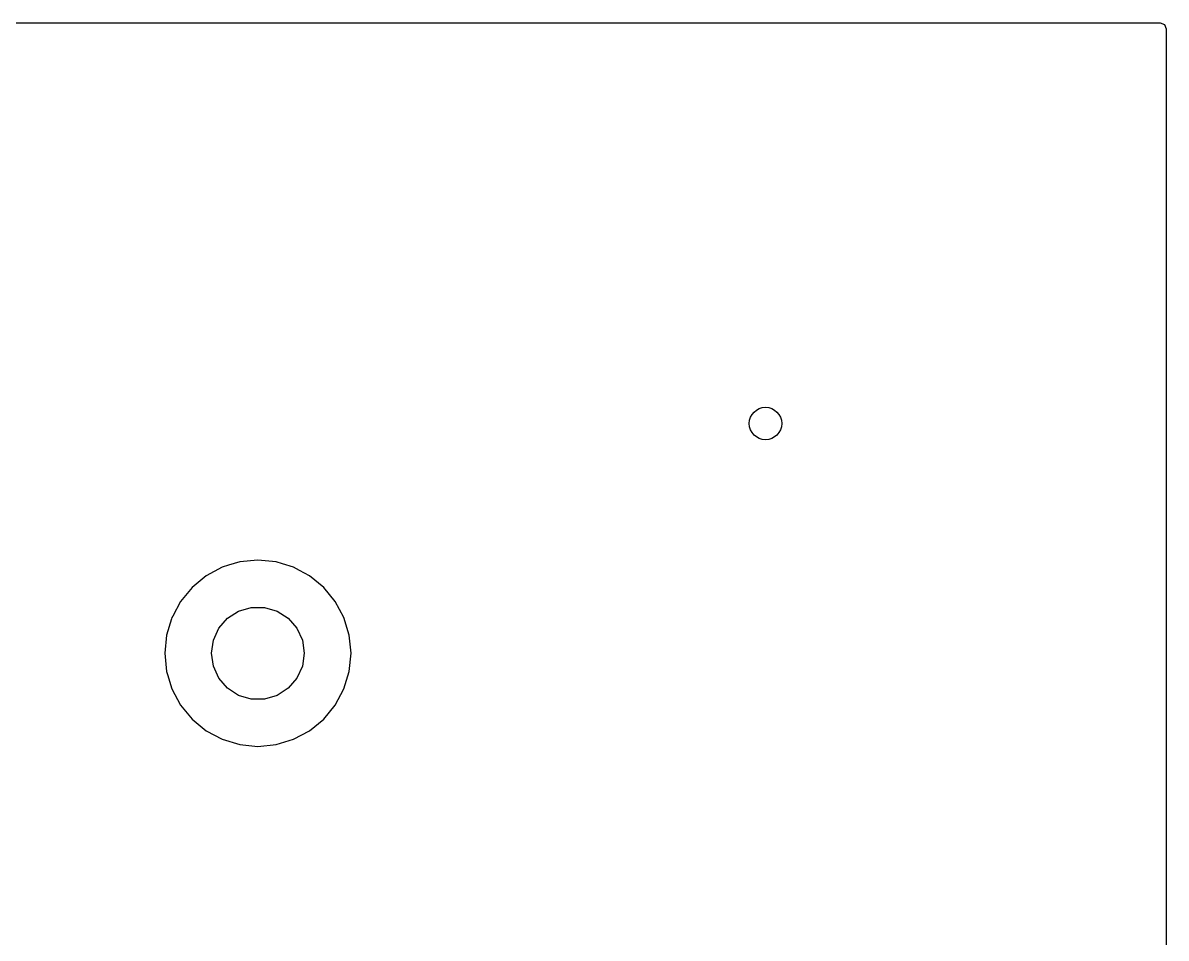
# Model space of a CAD drawing. Extents: x 0.23 to 1.37, y 0.23 to 1.37.
# Drawn here: x 0.8844 to 1.3703, y 0.9813 to 1.3703 of the extents above; entities that cross this region are included whole.
import ezdxf

# ---------------------------------------------------------------- set-up
doc = ezdxf.new("R2010")
doc.units = 0
doc.header["$MEASUREMENT"] = 0
doc.layers.add('BLACK', color=7, linetype='CONTINUOUS')

msp = doc.modelspace()

# ---------------------------------------------------------------- linework, layer by layer
at = {"layer": 'BLACK', "linetype": 'CONTINUOUS'}
for p, q in [((0.232165, 1.3703), (1.36783, 1.3703)), ((1.36783, 1.3703), (1.36957, 1.36957)), ((1.36957, 1.36957), (1.3703, 1.36783)), ((1.3703, 1.36783), (1.3703, 0.232165)), ((0.969105, 1.13893), (0.962262, 1.13527)), ((0.971784, 1.13974), (0.969105, 1.13893)), ((0.969105, 1.13893), (0.969105, 1.13893)), ((0.969105, 1.13893), (0.969105, 1.13893)), ((0.97653, 1.14118), (0.971784, 1.13974)), ((0.984252, 1.14194), (0.97653, 1.14118)), ((0.991974, 1.14118), (0.984252, 1.14194)), ((0.994653, 1.14037), (0.991974, 1.14118)), ((0.999399, 1.13893), (0.994653, 1.14037)), ((1.00193, 1.13758), (0.999399, 1.13893)), ((1.00624, 1.13527), (1.00193, 1.13758)), ((0.962262, 1.13527), (0.956264, 1.13035)), ((0.962262, 1.13527), (0.962262, 1.13527)), ((1.01224, 1.13035), (1.00624, 1.13527)), ((1.00624, 1.13527), (1.00624, 1.13527)), ((0.956264, 1.13035), (0.951342, 1.12435)), ((1.01716, 1.12435), (1.01224, 1.13035)), ((0.951342, 1.12435), (0.948033, 1.11816)), ((0.951342, 1.12435), (0.951342, 1.12435)), ((1.02082, 1.11751), (1.01716, 1.12435)), ((0.948033, 1.11816), (0.947684, 1.11751)), ((0.971361, 1.11724), (0.976074, 1.12027)), ((0.976074, 1.12027), (0.981451, 1.12185)), ((0.981451, 1.12185), (0.987053, 1.12185)), ((0.987053, 1.12185), (0.992429, 1.12027)), ((0.992429, 1.12027), (0.997143, 1.11724)), ((0.947518, 1.11696), (0.945432, 1.11008)), ((0.947684, 1.11751), (0.947518, 1.11696)), ((0.965364, 1.10791), (0.967692, 1.113)), ((0.967692, 1.113), (0.971361, 1.11724)), ((0.997143, 1.11724), (1.00081, 1.113)), ((1.00081, 1.113), (1.00314, 1.10791)), ((1.02307, 1.11008), (1.02082, 1.11751)), ((0.945432, 1.11008), (0.944672, 1.10236)), ((1.02383, 1.10236), (1.02307, 1.11008)), ((0.964567, 1.10236), (0.965364, 1.10791)), ((1.00314, 1.10791), (1.00394, 1.10236)), ((0.944672, 1.10236), (0.944672, 1.10236)), ((0.944672, 1.10236), (0.945432, 1.09464)), ((0.965364, 1.09682), (0.964567, 1.10236)), ((1.00394, 1.10236), (1.00314, 1.09682)), ((1.02307, 1.09464), (1.02383, 1.10236)), ((0.945432, 1.09464), (0.945833, 1.09332)), ((0.967692, 1.09172), (0.965364, 1.09682)), ((1.00314, 1.09682), (1.00081, 1.09172)), ((1.02082, 1.08722), (1.02307, 1.09464)), ((0.945833, 1.09332), (0.947684, 1.08722)), ((0.971361, 1.08749), (0.967692, 1.09172)), ((1.00081, 1.09172), (0.997143, 1.08749)), ((0.947684, 1.08722), (0.947685, 1.08722)), ((0.947685, 1.08722), (0.951342, 1.08037)), ((0.976074, 1.08446), (0.971361, 1.08749)), ((0.981451, 1.08288), (0.976074, 1.08446)), ((0.992429, 1.08446), (0.987053, 1.08288)), ((0.997143, 1.08749), (0.992429, 1.08446)), ((1.01716, 1.08037), (1.02082, 1.08722)), ((0.951342, 1.08037), (0.951342, 1.08037)), ((0.951342, 1.08037), (0.956264, 1.07437)), ((0.987053, 1.08288), (0.981451, 1.08288)), ((1.01224, 1.07437), (1.01716, 1.08037)), ((0.956264, 1.07437), (0.962262, 1.06945)), ((1.00624, 1.06945), (1.01224, 1.07437)), ((0.962262, 1.06945), (0.962262, 1.06945)), ((0.962262, 1.06945), (0.962262, 1.06945)), ((0.962262, 1.06945), (0.962325, 1.06942)), ((0.962325, 1.06942), (0.969105, 1.06579)), ((0.999399, 1.06579), (1.00624, 1.06945)), ((0.969105, 1.06579), (0.97653, 1.06354)), ((0.991974, 1.06354), (0.999399, 1.06579)), ((0.97653, 1.06354), (0.980391, 1.06316)), ((0.980391, 1.06316), (0.984252, 1.06278)), ((0.984252, 1.06278), (0.991974, 1.06354)), ((0.984252, 1.06278), (0.984252, 1.06278)), ((0.984252, 1.06278), (0.984252, 1.06278))]:
    msp.add_line(p, q, dxfattribs=at)
at = {"layer": 'BLACK'}
msp.add_circle((1.2, 1.2), 0.00689, dxfattribs=at)

doc.saveas('drawing.dxf')
